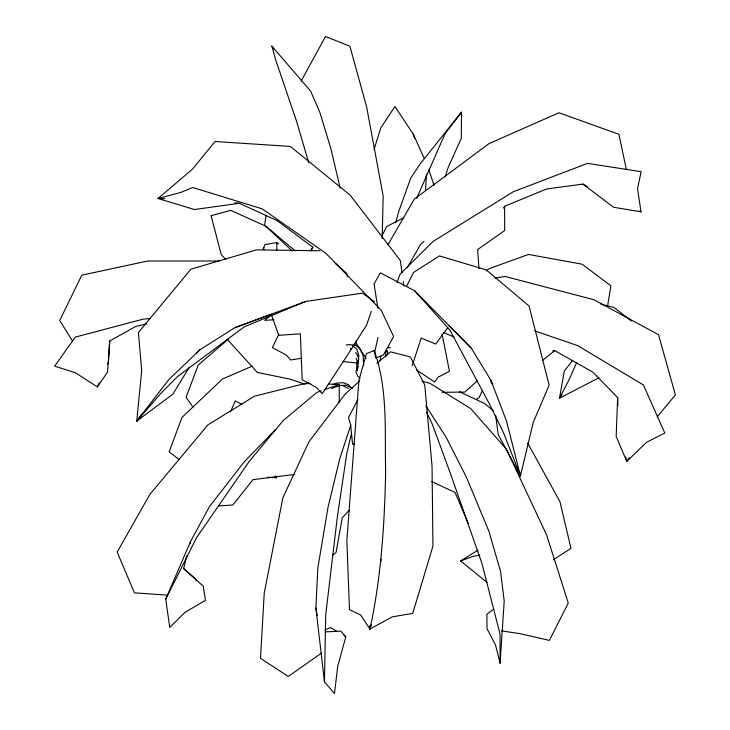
<?xml version="1.0" encoding="UTF-8"?>
<svg xmlns="http://www.w3.org/2000/svg" width="730" height="730" viewBox="0 0 730 730"><rect width="100%" height="100%" fill="white"/><g stroke="black" fill="none" stroke-linecap="round" stroke-linejoin="round"><path stroke-width="1.09" d="M493.808 608.993L486.873 614.222L487.019 628.694L495.551 645.101L500.068 663.251L500.068 634.169L481.891 563.277L450.072 472.575L432.251 424.103L426.448 412.076M339.222 402.641L339.267 384.464L328.144 384.071M395.742 222.832L398.644 211.8L410.68 178.266L419.878 164.286L461.506 112.146L461.323 138.216L448.22 167.389L445.081 177.007M325.416 631.87L340.782 631.131L345.792 636.761L337.725 666.39L334.477 693.5L324.448 681.856L325.717 614.797L337.497 515.718L346.777 453.54L351.449 433.638M382.155 238.619L383.186 196.087L366.706 107.264L349.889 46.218L325.489 36.5L301.134 81.103M356.678 369.088L356.915 360.328L356.158 358.229M552.592 350.929L554.754 350.637L592.979 372.227L617.644 397.622L616.175 436.513L626.769 461.397L646.515 442.353L664.811 433.045L643.422 384.984L577.585 345.582L534.707 330.882M324.448 681.856L315.898 607.953L317.815 568.15L327.943 507.724L339.906 458.084L350.838 425.079M425.544 190.612L426.411 174.214M146.602 323.947L135.625 326.483L109.719 340.992L108.469 362.08L107.538 364.151M500.068 663.251L504.211 601.164L500.607 571.553L488.772 530.929L466.287 476.9L445.857 436.777L425.882 405.889M109.719 340.992L107.575 372.081L97.346 386.946L75.509 372.765L54.613 366.132L75.327 337.077L143.427 319.092L150.234 318.517M369.736 625.71L369.927 629.059C381.206 577.403 384.537 524.468 385.659 471.735C384.591 431.293 388.177 389.364 374.18 350.592L366.433 353.649L358.923 380.184L346.85 540.611L349.478 609.641L360.666 615.016L369.927 629.059L392.229 616.877L412.742 613.383L432.954 546.095L432.041 466.078L424.76 385.066L410.424 356.988L390.568 351.842L376.881 363.266M189.408 367.09L172.864 394.163L136.72 421.128L141.702 370.648L138.399 332.524L190.941 269.169L256.422 249.87L319.804 250.764M352.818 345.774L356.842 349.232L358.859 355.574L357.162 370.548L358.193 366.204M380.148 360.492L380.722 356.249M264.552 225.415L266.094 215.332M271.66 315.314L278.723 335.307L300.358 333.82L302.184 379.7L316.446 387.502L322.185 393.753L350.409 350.564L350.765 348.365M607.588 305.943L610.882 285.841L582.148 264.196L528.456 254.441L488.981 268.749L486.289 270.821M386.197 350.601L385.559 353.758L385.841 356.952M374.554 352.782L378.003 337.461M495.652 415.406L498.216 434.569L520.444 475.923L533.219 422.478L549.124 385.157L529.086 306.034L486.189 269.854L439.414 255.92L413.536 272.454L406.491 286.47M275.411 429.578L244.249 461.844L209.528 506.529L190.53 541.541L165.71 599.184L169.752 627.426L184.882 612.415L205.449 600.325L203.278 586.236L183.604 568.57L186.926 555.594M189.973 543.695L190.53 541.541M374.052 149.385L380.795 127.978L394.912 106.489L413.162 133.946L424.185 158.282M412.149 365.766L421.201 338.026L435.71 344.076L447.764 327.597M369.927 629.059L371.315 624.825M371.315 311.281L366.642 324.978L350.409 350.564M396.956 282.492L400.195 274.024L433.1 241.429L513.455 191.671L587.504 163.392L641.141 171.687L637.545 188.586L641.004 211.846L613.583 207.256L582.932 184.079L546.432 189.024L504.622 206.252L503.362 208.096M416.675 198.332L445.099 133.654L461.506 112.146M262.846 249.651L265.054 244.568L276.752 242.579L278.44 243.966M230.488 411.857L235.279 400.852L241.959 404.52M576.718 362.491L569.555 378.724L559.518 398.169L598.974 377.748M97.346 386.946L99.198 382.794M357.481 367.92L355.866 371.488L357.8 376.297L360.072 378.322M311.4 250.253L312.805 247.178L276.944 220.524L239.312 203.278L234.868 202.858M482.503 390.221L479.227 397.385L476.462 399.401M278.842 334.249L272.39 347.562L286.333 355.118L290.768 359.963L302.019 358.184M382.137 235.562L386.654 226.501L403.799 217.759M165.71 599.184L196.562 537.645L249.432 461.114L283.267 420.507L316.966 392.384L321.218 390.879M357.955 399.465L348.493 417.56L350.637 424.86L352.59 444.15L354.716 443.785M387.959 244.751L414.257 199.144L489.018 143.618L558.952 112.767L618.912 134.284L626.367 169.515M407.276 267.554L420.589 244.413L423.975 241.365M310.533 250.865L312.805 247.178M629.242 457.646L626.769 461.397L625.701 456.971M562.036 394.465L559.518 398.169L564.308 371.077L572.594 360.383M374.545 301.8L362.427 293.141L305.697 301.454L244.221 326.848L177.39 376.68L161.202 393.005L136.72 421.128L142.825 413.116M136.72 421.128L168.858 379.563L200.038 349.688L234.732 327.752L305.697 301.454M657.192 416.803L675.387 394.912L658.542 334.705L593.864 299.711L505.05 276.469L494.922 278.066M349.123 510.325L342.27 517.835L336.065 552.373L332.743 555.238M196.808 352.864L200.038 349.688M269.662 315.789L264.78 320.37L273.832 319.749M359.616 381.087L345.272 393.945L308.954 441.76L282.848 497.851L264.224 593.18L260.5 658.351L288.277 676.427L321.766 652.939M477.575 380.677L464.827 392.065L442.216 392.302M227.942 339.441L198.195 365.046L186.104 397.293L193.149 407.358M306.974 383.943L308.68 382.493M542.554 360.401L554.754 350.637M553.249 559.837L570.979 548.349L559.937 501.674L527.589 442.982M487.029 582.394L460.575 560.923L477.958 550.201M252.197 366.177L222.477 378.998L182.007 417.368L169.187 451.834L179.078 459.535M324.786 630.036L330.608 627.526L337.251 631.569M377.401 357.353L383.478 354.908L393.589 336.539L381.315 310.396L326.091 253.465L262.207 208.853L192.729 187.519L181.168 192.309L158.018 198.496L194.463 209.528L239.312 203.278M234.732 327.752L271.286 314.265M331.639 388.488L339.861 385.476L346.312 385.257L352.563 388.269M333.008 384.491L337.132 382.995L343.584 382.794L348.821 384.892L350.646 387.63M460.575 560.923L473.204 556.342L479.747 555.065M324.403 389.747L339.267 384.464M294.701 474.445L252.954 479.656L232.833 504.987L218.407 505.945M346.111 344.98L349.707 344.606L356.176 345.564M219.036 261.012L147.807 260.984L81.787 275.183L59.723 320.497L72.617 341.193M164.706 198.66L158.018 198.496L192.528 169.105L215.04 141.52L290.33 146.42L350.236 195.211L400.341 260.537L402.038 272.728M310.341 383.46L305.897 383.305L254.487 396.207L207.94 424.842L149.905 494.329L117.156 552.126L134.457 592.842L166.978 595.105M387.402 347.635L390.459 347.79M267.691 477.228L276.579 477.785L275.283 475.978M343.219 361.633L357.737 363.047M501.464 630.875L520.353 633.722L549.425 640.392L568.259 603.035L546.587 534.908L506.392 449.196L470.713 408.618L429.888 383.296L422.15 381.388M600.845 304.182L614.021 307.467L631.541 321.081M305.076 384.309L290.494 379.244L257.352 372.437L227.103 339.121M638.933 211.007L641.004 211.846M443.721 332.67L454.06 336.977M295.175 250.837L265.747 226.154L230.726 210.359L211.089 215.706L221.19 254.505L225.643 259.46M431.585 481.508L455.064 492.467L468.14 523.154M459.389 391.709L484.775 403.59L493.37 410.862M343.273 385.924L348.639 388.488M492.65 384.619L490.989 380.458L471.489 348.402L414.658 290.786L380.376 272.828L374.061 283.842L377.866 308.16M582.932 184.079L587.741 186.834M343.894 635.602L345.792 636.761M416.638 370.046L434.569 381.963L438.301 377.063L449.452 371.342L442.088 334.012M274.799 476.489L276.579 477.785M354.178 343.793L360.182 349.031L363.129 355.848L363.659 365.529M183.604 568.57L195.457 578.826L196.416 580.87M335.052 263.174L346.677 273.394L347.453 276.697M265.747 226.154L292.265 251.056M449.105 325.762L471.489 348.402M355.51 352.59L357.007 354.178L358.895 359.251M414.658 290.786L449.908 330.088L489.648 404.384L503.326 432.361L520.444 475.923L519.514 471.48M308.754 162.799L296.325 120.569L275.621 59.714L271.888 46.154L310.615 91.067L319.932 112.63L330.891 148.683L340.107 187.939M386.626 351.121L387.885 352.991M366.113 358.521L356.213 343.228L355.948 341.019M271.888 46.154L273.668 48.947M413.162 133.946L414.631 138.244M428.72 169.615L434.067 185.347M520.444 475.923L506.529 421.146L490.989 380.458L491.29 382.712M374.18 350.592L375.758 357.992M315.898 607.953L317.185 615.645M403.27 281.598L403.891 286.032M478.971 268.731L477.63 249.55L504.667 230.543L504.622 206.252M358.202 360.711L358.32 362.91M617.644 397.622L617.936 405.542M387.374 350.592L387.52 355.054M263.776 247.406L263.822 249.669M276.752 242.579L276.862 250.472M380.969 559.226L380.996 561.47"/></g></svg>
